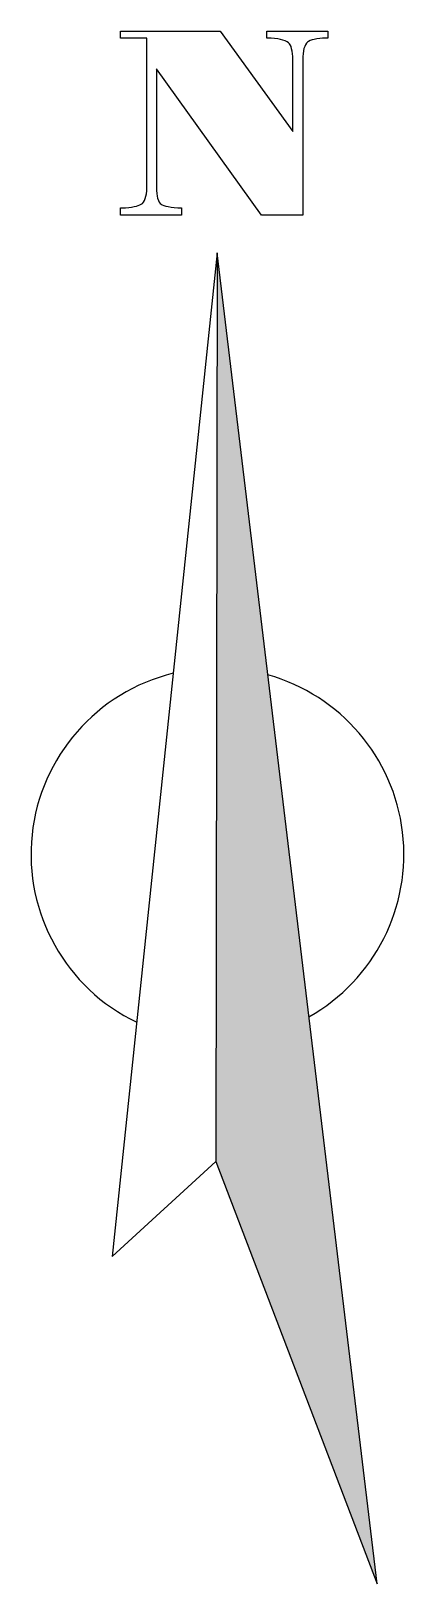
# Model space of a CAD drawing. Header units: millimetres. Extents: x 1175.3 to 1175.87, y -1327.12 to -1324.73.
import ezdxf

# ---------------------------------------------------------------- set-up
doc = ezdxf.new("R2010")
doc.units = ezdxf.units.MM
doc.header["$LTSCALE"] = 10
doc.layers.add('Símbolos_Gráficos', color=1, linetype='Continuous')

msp = doc.modelspace()

# ---------------------------------------------------------------- hatches: boundary and pattern name
at = {"layer": 'Símbolos_Gráficos'}
msp.add_hatch(color=256, dxfattribs=at).paths.add_polyline_path([(1175.5864, -1325.0739), (1175.5844, -1326.4691), (1175.8317, -1327.1175)])

# ---------------------------------------------------------------- linework, layer by layer
at = {"layer": 'Símbolos_Gráficos', "color": 2}
for p, q in [((1175.4381, -1324.7443), (1175.4381, -1324.7333)), ((1175.4381, -1324.7333), (1175.5907, -1324.7333)), ((1175.5907, -1324.7333), (1175.7022, -1324.8877)), ((1175.6626, -1324.7443), (1175.6626, -1324.7333)), ((1175.6626, -1324.7333), (1175.7561, -1324.7333)), ((1175.7561, -1324.7333), (1175.7561, -1324.7443)), ((1175.4781, -1324.7443), (1175.4381, -1324.7443)), ((1175.4781, -1324.9743), (1175.4781, -1324.7443)), ((1175.6637, -1324.7443), (1175.6626, -1324.7443)), ((1175.6692, -1324.7443), (1175.6637, -1324.7443)), ((1175.6743, -1324.7447), (1175.6692, -1324.7443)), ((1175.6791, -1324.7454), (1175.6743, -1324.7447)), ((1175.6835, -1324.7461), (1175.6791, -1324.7454)), ((1175.6872, -1324.7472), (1175.6835, -1324.7461)), ((1175.6905, -1324.7483), (1175.6872, -1324.7472)), ((1175.6934, -1324.7498), (1175.6905, -1324.7483)), ((1175.6956, -1324.7513), (1175.6934, -1324.7498)), ((1175.6971, -1324.7527), (1175.6956, -1324.7513)), ((1175.6982, -1324.7546), (1175.6971, -1324.7527)), ((1175.6996, -1324.7571), (1175.6982, -1324.7546)), ((1175.7004, -1324.7604), (1175.6996, -1324.7571)), ((1175.7205, -1324.7571), (1175.7194, -1324.7601)), ((1175.7216, -1324.7542), (1175.7205, -1324.7571)), ((1175.7231, -1324.752), (1175.7216, -1324.7542)), ((1175.7246, -1324.7502), (1175.7231, -1324.752)), ((1175.7264, -1324.7491), (1175.7246, -1324.7502)), ((1175.729, -1324.748), (1175.7264, -1324.7491)), ((1175.7319, -1324.7469), (1175.729, -1324.748)), ((1175.7352, -1324.7461), (1175.7319, -1324.7469)), ((1175.7392, -1324.7454), (1175.7352, -1324.7461)), ((1175.7437, -1324.7447), (1175.7392, -1324.7454)), ((1175.7481, -1324.7443), (1175.7437, -1324.7447)), ((1175.7532, -1324.7443), (1175.7481, -1324.7443)), ((1175.7561, -1324.7443), (1175.7532, -1324.7443)), ((1175.7011, -1324.7641), (1175.7004, -1324.7604)), ((1175.7018, -1324.7681), (1175.7011, -1324.7641)), ((1175.7022, -1324.7725), (1175.7018, -1324.7681)), ((1175.7022, -1324.7777), (1175.7022, -1324.7725)), ((1175.7022, -1324.8877), (1175.7022, -1324.7777)), ((1175.718, -1324.7681), (1175.7176, -1324.7725)), ((1175.7176, -1324.7725), (1175.7176, -1324.7777)), ((1175.7176, -1324.7777), (1175.7176, -1325.0158)), ((1175.7187, -1324.7637), (1175.718, -1324.7681)), ((1175.7194, -1324.7601), (1175.7187, -1324.7637)), ((1175.6541, -1325.0158), (1175.4931, -1324.7912)), ((1175.4931, -1324.7912), (1175.4931, -1324.9732)), ((1175.4715, -1324.9978), (1175.4733, -1324.9959)), ((1175.4733, -1324.9959), (1175.4748, -1324.9934)), ((1175.4748, -1324.9934), (1175.4759, -1324.9904)), ((1175.4759, -1324.9904), (1175.477, -1324.9868)), ((1175.477, -1324.9868), (1175.4777, -1324.9831)), ((1175.4777, -1324.9831), (1175.4781, -1324.9787)), ((1175.4781, -1324.9787), (1175.4781, -1324.9743)), ((1175.4931, -1324.9732), (1175.4931, -1324.978)), ((1175.4931, -1324.9732), (1175.4931, -1324.9732)), ((1175.4931, -1324.978), (1175.4935, -1324.9827)), ((1175.4935, -1324.9827), (1175.4942, -1324.9868)), ((1175.4942, -1324.9868), (1175.4949, -1324.9901)), ((1175.4949, -1324.9901), (1175.496, -1324.9934)), ((1175.496, -1324.9934), (1175.4971, -1324.9959)), ((1175.4971, -1324.9959), (1175.4986, -1324.9978)), ((1175.4381, -1325.0158), (1175.4381, -1325.0047)), ((1175.4381, -1325.0047), (1175.4406, -1325.0047)), ((1175.5316, -1325.0158), (1175.4381, -1325.0158)), ((1175.4406, -1325.0047), (1175.4458, -1325.0047)), ((1175.4458, -1325.0047), (1175.4505, -1325.0044)), ((1175.4505, -1325.0044), (1175.4549, -1325.0036)), ((1175.4549, -1325.0036), (1175.459, -1325.0029)), ((1175.459, -1325.0029), (1175.4623, -1325.0022)), ((1175.4623, -1325.0022), (1175.4652, -1325.0011)), ((1175.4652, -1325.0011), (1175.4678, -1325.0003)), ((1175.4678, -1325.0003), (1175.4696, -1324.9992)), ((1175.4696, -1324.9992), (1175.4715, -1324.9978)), ((1175.4986, -1324.9978), (1175.5001, -1324.9992)), ((1175.5001, -1324.9992), (1175.5019, -1325.0003)), ((1175.5019, -1325.0003), (1175.5045, -1325.0011)), ((1175.5045, -1325.0011), (1175.5074, -1325.0022)), ((1175.5074, -1325.0022), (1175.5111, -1325.0029)), ((1175.5111, -1325.0029), (1175.5155, -1325.0036)), ((1175.5155, -1325.0036), (1175.5202, -1325.0044)), ((1175.5202, -1325.0044), (1175.5257, -1325.0047)), ((1175.5257, -1325.0047), (1175.5316, -1325.0047)), ((1175.5316, -1325.0047), (1175.5316, -1325.0158)), ((1175.7176, -1325.0158), (1175.6541, -1325.0158))]:
    msp.add_line(p, q, dxfattribs=at)
at = {"layer": 'Símbolos_Gráficos', "color": 3}
for p, q in [((1175.5864, -1325.0739), (1175.4252, -1326.6149)), ((1175.5864, -1325.0739), (1175.5844, -1326.4691)), ((1175.8317, -1327.1175), (1175.5864, -1325.0739)), ((1175.4252, -1326.6149), (1175.5844, -1326.4691)), ((1175.5844, -1326.4691), (1175.8317, -1327.1175))]:
    msp.add_line(p, q, dxfattribs=at)
at = {"layer": 'Símbolos_Gráficos', "color": 2}
for start, end in [(103.7243, 244.3267), (299.3972, 74.2886)]:
    msp.add_arc((1175.5867, -1325.9973), 0.2861, start, end, dxfattribs=at)

doc.saveas('drawing.dxf')
